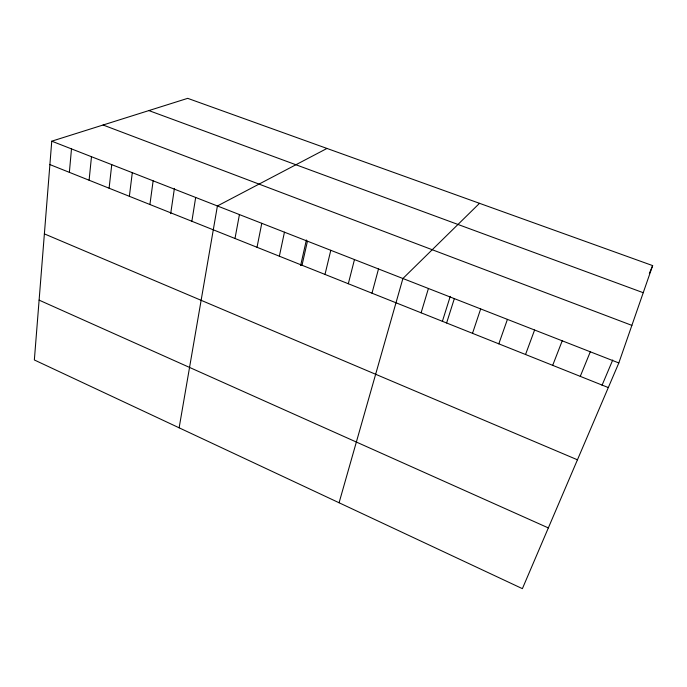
<?xml version="1.0" encoding="UTF-8"?>
<svg xmlns="http://www.w3.org/2000/svg" width="687" height="687" viewBox="0 0 687 687"><rect width="100%" height="100%" fill="white"/><g stroke="black" fill="none" stroke-linecap="round" stroke-linejoin="round"><path stroke-width="1.03" d="M51.757 141.179L34.35 359.971L522.386 588.656L618.824 362.951L652.65 265.603L187.706 98.344L51.757 141.179L618.824 362.951M69.37 172.343L71.491 148.899M89.104 180.226L91.483 156.713M109.104 188.212L111.749 164.64M129.371 196.31L132.299 172.677M149.921 204.511L153.132 180.827M170.685 213.648L174.412 188.384M191.871 221.266L195.675 197.461M179.135 427.812L217.401 205.963L326.978 148.444M234.997 238.483L239.428 214.576M257.024 247.277L261.773 223.318M279.36 256.199L284.444 232.18M300.623 265.577L306.385 239.969M302.014 265.251L307.45 241.18M325.003 274.422L330.791 250.308M348.318 283.74L354.466 259.566M371.985 293.186L378.503 268.969M339.077 502.764L402.9 278.51L479.517 203.318M421.105 312.8L428.422 288.488M442.334 321.507L450.251 296.355M446.61 322.984L454.339 298.622M472.51 333.332L480.668 308.927M498.814 343.835L507.418 319.386M525.538 354.509L534.598 330.018M552.692 365.347L562.224 340.812M580.275 376.364L590.296 351.796M602.035 385.295L612.727 360.005M649.352 273.392L652.65 265.603M148.873 110.581L643.23 292.705M103.084 125.008L631.885 325.38M49.893 164.571L608.313 387.562M44.38 233.881L577.449 459.801M39.107 300.133L548.338 527.917"/></g></svg>
